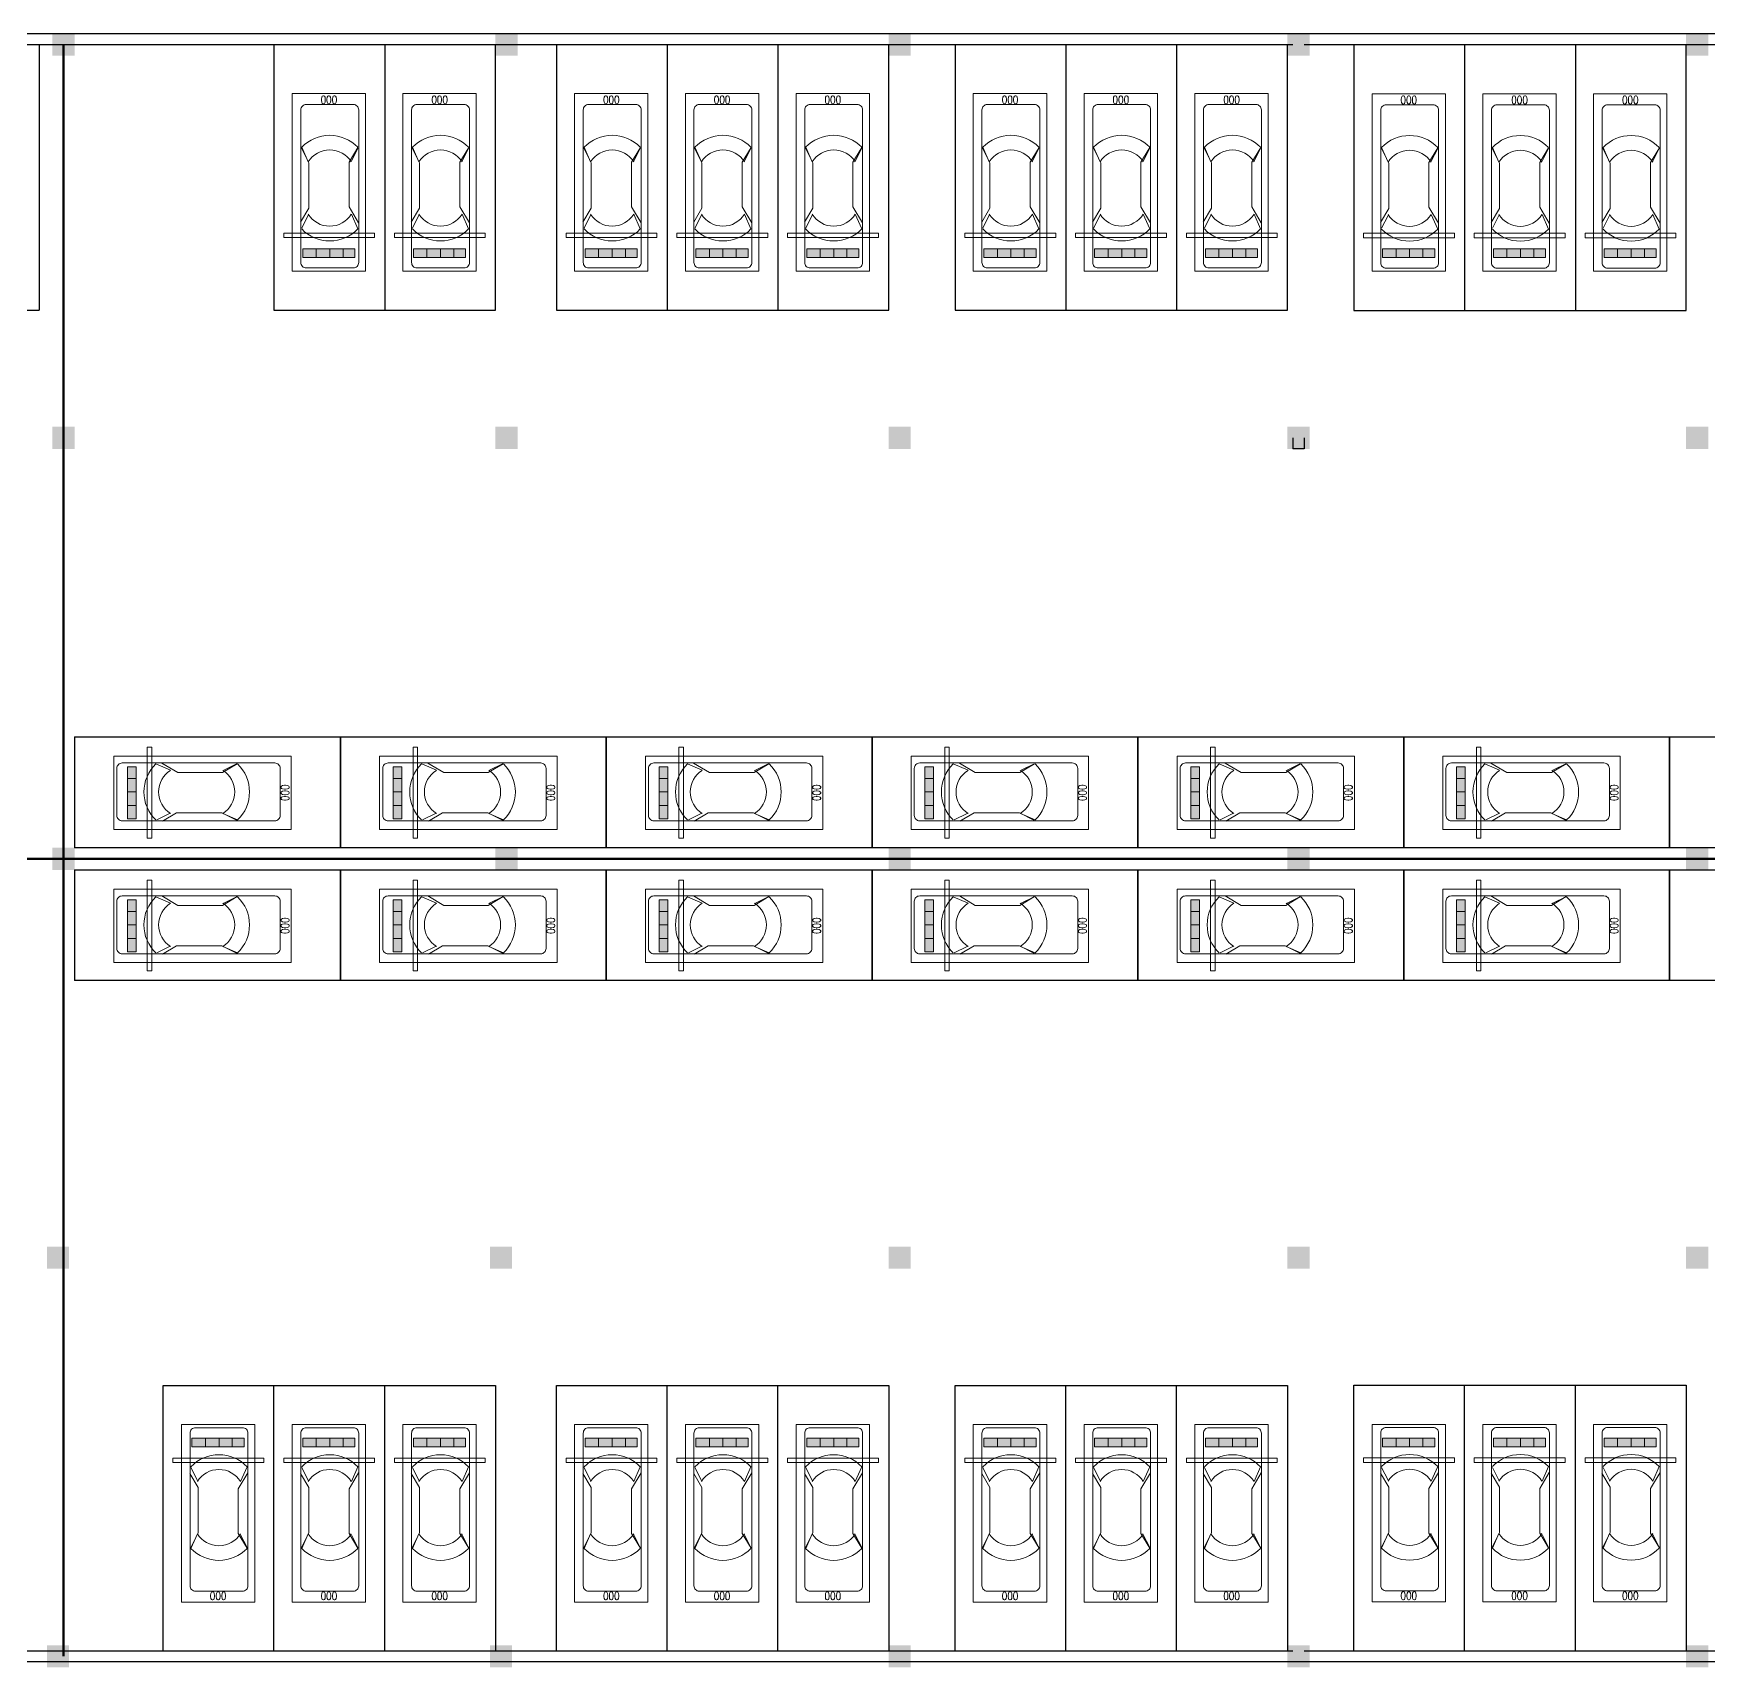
# Model space of a CAD drawing. Extents: x 5719244 to 11985375, y 1211094 to 3157953.
# Drawn here: x 11857361 to 11895169, y 3036740 to 3073615 of the extents above; entities that cross this region are included whole.
import ezdxf

# ---------------------------------------------------------------- set-up
doc = ezdxf.new("R2010")
doc.units = 0
doc.header["$LTSCALE"] = 500
doc.header["$MEASUREMENT"] = 0
doc.layers.get('0').update_dxf_attribs({"linetype": 'CONTINUOUS', "lineweight": 0})
for name, color, linetype, lineweight in [('A-car2', 35, 'CONTINUOUS', 9), ('COLUMN', 7, 'CONTINUOUS', 0), ('WALL', 255, 'CONTINUOUS', 30), ('墙-砼墙填充', 252, 'CONTINUOUS', 9), ('防烟分区', 1, 'CONTINUOUS', 100)]:
    doc.layers.add(name, color=color, linetype=linetype, lineweight=lineweight)
doc.layers.add('车位', color=255, linetype='CONTINUOUS')
doc.styles.get("Standard").update_dxf_attribs({"font": 'ROMAND', "width": 0.8})

# ---------------------------------------------------------------- blocks, each defined once
blk = doc.blocks.new('_FZH')
blk.add_solid([(-0.5, -0.5), (0.5, -0.5), (-0.5, 0.5), (0.5, 0.5)])
blk = doc.blocks.new('车位(有车挡车器）')
h = blk.add_hatch(color=2)
h.paths.add_polyline_path([(0.376, 6.16), (0.376, 5.839), (0.815, 5.839), (0.815, 6.16)])
h.paths.add_polyline_path([(1.813, 5.839), (1.813, 6.16), (1.308, 6.16), (1.308, 5.839)])
h = blk.add_hatch(color=256)
h.paths.add_polyline_path([(0.815, 6.16), (0.815, 5.839), (1.308, 5.839), (1.308, 6.16)])
h.paths.add_polyline_path([(1.813, 5.839), (2.312, 5.839), (2.312, 6.16), (1.813, 6.16)])
for p, q in [((0.376, 5.839), (0.376, 6.16)), ((0.376, 6.16), (2.312, 6.16)), ((2.312, 5.839), (0.376, 5.839)), ((0.815, 6.16), (0.815, 5.839)), ((1.308, 6.16), (1.308, 5.839)), ((1.813, 6.16), (1.813, 5.839)), ((2.312, 6.16), (2.312, 5.839))]:
    blk.add_line(p, q)
at = {"color": 140}
for p, q in [((0.267, 5.105), (0.506, 4.559)), ((2.35, 5.071), (2.111, 4.593)), ((0.267, 2.104), (0.506, 2.581)), ((2.35, 2.07), (2.111, 2.615))]:
    blk.add_line(p, q, dxfattribs=at)
at = {"color": 252}
blk.add_lwpolyline([(-0.02, 6.668), (2.705, 6.668), (2.705, 0.077), (-0.02, 0.077)], close=True, dxfattribs=at)
at = {"color": 140}
blk.add_lwpolyline([(0.233, 6.354, -0.414214), (0.433, 6.554), (2.184, 6.554, -0.414214), (2.384, 6.354), (2.384, 0.684, -0.414214), (2.184, 0.484), (0.433, 0.484, -0.414214), (0.233, 0.684)], format="xyb", close=True, dxfattribs=at)
for points in [[(0.236, 4.881), (0.592, 4.288), (0.592, 2.629), (0.259, 2.083)], [(2.395, 4.857), (2.087, 4.336), (2.087, 2.652), (2.372, 2.083)]]:
    blk.add_lwpolyline(points, dxfattribs=at)
for centre, radius, start, end in [((1.309, 4.107), 1.443, 43.79054, 136.20946), ((1.309, 4.055), 0.947, 32.13461, 147.86539), ((1.309, 3.119), 0.947, 212.13461, 327.86539), ((1.309, 3.068), 1.443, 223.79054, 316.20946)]:
    blk.add_arc(centre, radius, start, end, dxfattribs=at)
at = {"insert": (1.032, 0.456), "char_height": 0.3, "attachment_point": 1}
blk.add_mtext('000', dxfattribs=at)

msp = doc.modelspace()

# ---------------------------------------------------------------- linework, layer by layer
at = {"layer": 'A-car2'}
for p, q in [((11863008, 3069012.2), (11863008, 3069112.2)), ((11863008, 3069112.2), (11865058.5, 3069112.2)), ((11865058.5, 3069012.2), (11863008, 3069012.2)), ((11865058.5, 3069112.2), (11865058.5, 3069012.2)), ((11865508, 3069012.2), (11865508, 3069112.2)), ((11865508, 3069112.2), (11867558.5, 3069112.2)), ((11867558.5, 3069012.2), (11865508, 3069012.2)), ((11867558.5, 3069112.2), (11867558.5, 3069012.2)), ((11869383, 3069012.2), (11869383, 3069112.2)), ((11869383, 3069112.2), (11871433.5, 3069112.2)), ((11871433.5, 3069012.2), (11869383, 3069012.2)), ((11871433.5, 3069112.2), (11871433.5, 3069012.2)), ((11871883, 3069012.2), (11871883, 3069112.2)), ((11871883, 3069112.2), (11873933.5, 3069112.2)), ((11873933.5, 3069012.2), (11871883, 3069012.2)), ((11873933.5, 3069112.2), (11873933.5, 3069012.2)), ((11874383, 3069012.2), (11874383, 3069112.2)), ((11874383, 3069112.2), (11876433.5, 3069112.2)), ((11876433.5, 3069012.2), (11874383, 3069012.2)), ((11876433.5, 3069112.2), (11876433.5, 3069012.2)), ((11878383, 3069012.2), (11878383, 3069112.2)), ((11878383, 3069112.2), (11880433.5, 3069112.2)), ((11880433.5, 3069012.2), (11878383, 3069012.2)), ((11880433.5, 3069112.2), (11880433.5, 3069012.2)), ((11880883, 3069012.2), (11880883, 3069112.2)), ((11880883, 3069112.2), (11882933.5, 3069112.2)), ((11882933.5, 3069012.2), (11880883, 3069012.2)), ((11882933.5, 3069112.2), (11882933.5, 3069012.2)), ((11883383, 3069012.2), (11883383, 3069112.2)), ((11883383, 3069112.2), (11885433.5, 3069112.2)), ((11885433.5, 3069012.2), (11883383, 3069012.2)), ((11885433.5, 3069112.2), (11885433.5, 3069012.2)), ((11887383, 3069007.2), (11887383, 3069107.2)), ((11887383, 3069107.2), (11889433.5, 3069107.2)), ((11889433.5, 3069007.2), (11887383, 3069007.2)), ((11889433.5, 3069107.2), (11889433.5, 3069007.2)), ((11889883, 3069007.2), (11889883, 3069107.2)), ((11889883, 3069107.2), (11891933.5, 3069107.2)), ((11891933.5, 3069007.2), (11889883, 3069007.2)), ((11891933.5, 3069107.2), (11891933.5, 3069007.2)), ((11892383, 3069007.2), (11892383, 3069107.2)), ((11892383, 3069107.2), (11894433.5, 3069107.2)), ((11894433.5, 3069007.2), (11892383, 3069007.2)), ((11894433.5, 3069107.2), (11894433.5, 3069007.2)), ((11859930.5, 3057510.2), (11859930.5, 3055459.7)), ((11860030.5, 3057510.2), (11859930.5, 3057510.2)), ((11860030.5, 3055459.7), (11860030.5, 3057510.2)), ((11865930.5, 3057510.2), (11865930.5, 3055459.7)), ((11866030.5, 3057510.2), (11865930.5, 3057510.2)), ((11866030.5, 3055459.7), (11866030.5, 3057510.2)), ((11871930.5, 3057510.2), (11871930.5, 3055459.7)), ((11872030.5, 3057510.2), (11871930.5, 3057510.2)), ((11872030.5, 3055459.7), (11872030.5, 3057510.2)), ((11877930.5, 3057510.2), (11877930.5, 3055459.7)), ((11878030.5, 3057510.2), (11877930.5, 3057510.2)), ((11878030.5, 3055459.7), (11878030.5, 3057510.2)), ((11883930.5, 3057510.2), (11883930.5, 3055459.7)), ((11884030.5, 3057510.2), (11883930.5, 3057510.2)), ((11884030.5, 3055459.7), (11884030.5, 3057510.2)), ((11889930.5, 3057510.2), (11889930.5, 3055459.7)), ((11890030.5, 3057510.2), (11889930.5, 3057510.2)), ((11890030.5, 3055459.7), (11890030.5, 3057510.2)), ((11859930.5, 3055459.7), (11860030.5, 3055459.7)), ((11865930.5, 3055459.7), (11866030.5, 3055459.7)), ((11871930.5, 3055459.7), (11872030.5, 3055459.7)), ((11877930.5, 3055459.7), (11878030.5, 3055459.7)), ((11883930.5, 3055459.7), (11884030.5, 3055459.7)), ((11889930.5, 3055459.7), (11890030.5, 3055459.7)), ((11859930.5, 3054510.2), (11859930.5, 3052459.7)), ((11860030.5, 3054510.2), (11859930.5, 3054510.2)), ((11860030.5, 3052459.7), (11860030.5, 3054510.2)), ((11865930.5, 3054510.2), (11865930.5, 3052459.7)), ((11866030.5, 3054510.2), (11865930.5, 3054510.2)), ((11866030.5, 3052459.7), (11866030.5, 3054510.2)), ((11871930.5, 3054510.2), (11871930.5, 3052459.7)), ((11872030.5, 3054510.2), (11871930.5, 3054510.2)), ((11872030.5, 3052459.7), (11872030.5, 3054510.2)), ((11877930.5, 3054510.2), (11877930.5, 3052459.7)), ((11878030.5, 3054510.2), (11877930.5, 3054510.2)), ((11878030.5, 3052459.7), (11878030.5, 3054510.2)), ((11883930.5, 3054510.2), (11883930.5, 3052459.7)), ((11884030.5, 3054510.2), (11883930.5, 3054510.2)), ((11884030.5, 3052459.7), (11884030.5, 3054510.2)), ((11889930.5, 3054510.2), (11889930.5, 3052459.7)), ((11890030.5, 3054510.2), (11889930.5, 3054510.2)), ((11890030.5, 3052459.7), (11890030.5, 3054510.2)), ((11859930.5, 3052459.7), (11860030.5, 3052459.7)), ((11865930.5, 3052459.7), (11866030.5, 3052459.7)), ((11871930.5, 3052459.7), (11872030.5, 3052459.7)), ((11877930.5, 3052459.7), (11878030.5, 3052459.7)), ((11883930.5, 3052459.7), (11884030.5, 3052459.7)), ((11889930.5, 3052459.7), (11890030.5, 3052459.7)), ((11862558.5, 3041463.5), (11860508, 3041463.5)), ((11860508, 3041463.5), (11860508, 3041363.5)), ((11860508, 3041363.5), (11862558.5, 3041363.5)), ((11862558.5, 3041363.5), (11862558.5, 3041463.5)), ((11865058.5, 3041463.5), (11863008, 3041463.5)), ((11863008, 3041463.5), (11863008, 3041363.5)), ((11863008, 3041363.5), (11865058.5, 3041363.5)), ((11865058.5, 3041363.5), (11865058.5, 3041463.5)), ((11867558.5, 3041463.5), (11865508, 3041463.5)), ((11865508, 3041463.5), (11865508, 3041363.5)), ((11865508, 3041363.5), (11867558.5, 3041363.5)), ((11867558.5, 3041363.5), (11867558.5, 3041463.5)), ((11871433.5, 3041463.5), (11869383, 3041463.5)), ((11869383, 3041463.5), (11869383, 3041363.5)), ((11869383, 3041363.5), (11871433.5, 3041363.5)), ((11871433.5, 3041363.5), (11871433.5, 3041463.5)), ((11873933.5, 3041463.5), (11871883, 3041463.5)), ((11871883, 3041463.5), (11871883, 3041363.5)), ((11871883, 3041363.5), (11873933.5, 3041363.5)), ((11873933.5, 3041363.5), (11873933.5, 3041463.5)), ((11876433.5, 3041463.5), (11874383, 3041463.5)), ((11874383, 3041463.5), (11874383, 3041363.5)), ((11874383, 3041363.5), (11876433.5, 3041363.5)), ((11876433.5, 3041363.5), (11876433.5, 3041463.5)), ((11880433.5, 3041463.5), (11878383, 3041463.5)), ((11878383, 3041463.5), (11878383, 3041363.5)), ((11878383, 3041363.5), (11880433.5, 3041363.5)), ((11880433.5, 3041363.5), (11880433.5, 3041463.5)), ((11882933.5, 3041463.5), (11880883, 3041463.5)), ((11880883, 3041463.5), (11880883, 3041363.5)), ((11880883, 3041363.5), (11882933.5, 3041363.5)), ((11882933.5, 3041363.5), (11882933.5, 3041463.5)), ((11885433.5, 3041463.5), (11883383, 3041463.5)), ((11883383, 3041463.5), (11883383, 3041363.5)), ((11883383, 3041363.5), (11885433.5, 3041363.5)), ((11885433.5, 3041363.5), (11885433.5, 3041463.5)), ((11889433.5, 3041468.5), (11887383, 3041468.5)), ((11887383, 3041468.5), (11887383, 3041368.5)), ((11887383, 3041368.5), (11889433.5, 3041368.5)), ((11889433.5, 3041368.5), (11889433.5, 3041468.5)), ((11891933.5, 3041468.5), (11889883, 3041468.5)), ((11889883, 3041468.5), (11889883, 3041368.5)), ((11889883, 3041368.5), (11891933.5, 3041368.5)), ((11891933.5, 3041368.5), (11891933.5, 3041468.5)), ((11894433.5, 3041468.5), (11892383, 3041468.5)), ((11892383, 3041468.5), (11892383, 3041368.5)), ((11892383, 3041368.5), (11894433.5, 3041368.5)), ((11894433.5, 3041368.5), (11894433.5, 3041468.5))]:
    msp.add_line(p, q, dxfattribs=at)
at = {"layer": 'WALL'}
for p, q in [((11779938.7, 3073615.3), (11958384.6, 3073615.3)), ((11837663.7, 3073370.4), (11885788.7, 3073370.4)), ((11886038.7, 3073370.4), (11958143.7, 3073370.4)), ((11885788.7, 3064490.4), (11885788.7, 3064240.4)), ((11886038.7, 3064490.4), (11886038.7, 3064240.4)), ((11886038.7, 3064240.4), (11885788.7, 3064240.4)), ((11885788.7, 3037110.4), (11837663.7, 3037110.4)), ((11922263.7, 3037110.4), (11886038.7, 3037110.4)), ((11922638.7, 3036870.4), (11753068.7, 3036870.4))]:
    msp.add_line(p, q, dxfattribs=at)
at = {"layer": '车位', "ltscale": 3}
for p, q in [((11857488.7, 3073370.4), (11857488.7, 3067370.4)), ((11862788.7, 3073370.4), (11862788.7, 3067370.4)), ((11865288.7, 3073370.4), (11865288.7, 3067370.4)), ((11867788.7, 3067370.4), (11867788.7, 3073370.4)), ((11869163.7, 3073370.4), (11869163.7, 3067370.4)), ((11871663.7, 3073370.4), (11871663.7, 3067370.4)), ((11874163.7, 3073370.4), (11874163.7, 3067370.4)), ((11876663.7, 3067370.4), (11876663.7, 3073370.4)), ((11878163.7, 3073370.4), (11878163.7, 3067370.4)), ((11880663.7, 3073370.4), (11880663.7, 3067370.4)), ((11883163.7, 3073370.4), (11883163.7, 3067370.4)), ((11885663.7, 3067370.4), (11885663.7, 3073370.4)), ((11887163.7, 3073365.4), (11887163.7, 3067365.4)), ((11889663.7, 3073365.4), (11889663.7, 3067365.4)), ((11892163.7, 3073365.4), (11892163.7, 3067365.4)), ((11894663.7, 3067365.4), (11894663.7, 3073365.4)), ((11854988.7, 3067370.4), (11857488.7, 3067370.4)), ((11862788.7, 3067370.4), (11865288.7, 3067370.4)), ((11865288.7, 3067370.4), (11867788.7, 3067370.4)), ((11869163.7, 3067370.4), (11871663.7, 3067370.4)), ((11871663.7, 3067370.4), (11874163.7, 3067370.4)), ((11874163.7, 3067370.4), (11876663.7, 3067370.4)), ((11878163.7, 3067370.4), (11880663.7, 3067370.4)), ((11880663.7, 3067370.4), (11883163.7, 3067370.4)), ((11883163.7, 3067370.4), (11885663.7, 3067370.4)), ((11887163.7, 3067365.4), (11889663.7, 3067365.4)), ((11889663.7, 3067365.4), (11892163.7, 3067365.4)), ((11892163.7, 3067365.4), (11894663.7, 3067365.4)), ((11858288.7, 3057740.4), (11858288.7, 3055240.4)), ((11858288.7, 3057740.4), (11864288.7, 3057740.4)), ((11864288.7, 3057740.4), (11864288.7, 3055240.4)), ((11864288.7, 3057740.4), (11870288.7, 3057740.4)), ((11864288.7, 3055240.4), (11864288.7, 3057740.4)), ((11870288.7, 3057740.4), (11870288.7, 3055240.4)), ((11870288.7, 3057740.4), (11876288.7, 3057740.4)), ((11870288.7, 3055240.4), (11870288.7, 3057740.4)), ((11876288.7, 3057740.4), (11876288.7, 3055240.4)), ((11876288.7, 3057740.4), (11882288.7, 3057740.4)), ((11876288.7, 3055240.4), (11876288.7, 3057740.4)), ((11882288.7, 3057740.4), (11882288.7, 3055240.4)), ((11882288.7, 3057740.4), (11888288.7, 3057740.4)), ((11882288.7, 3055240.4), (11882288.7, 3057740.4)), ((11888288.7, 3057740.4), (11888288.7, 3055240.4)), ((11888288.7, 3057740.4), (11894288.7, 3057740.4)), ((11888288.7, 3055240.4), (11888288.7, 3057740.4)), ((11894288.7, 3057740.4), (11894288.7, 3055240.4)), ((11894288.7, 3057740.4), (11900288.7, 3057740.4)), ((11894288.7, 3055240.4), (11894288.7, 3057740.4)), ((11864288.7, 3055240.4), (11858288.7, 3055240.4)), ((11870288.7, 3055240.4), (11864288.7, 3055240.4)), ((11876288.7, 3055240.4), (11870288.7, 3055240.4)), ((11882288.7, 3055240.4), (11876288.7, 3055240.4)), ((11888288.7, 3055240.4), (11882288.7, 3055240.4)), ((11894288.7, 3055240.4), (11888288.7, 3055240.4)), ((11900288.7, 3055240.4), (11894288.7, 3055240.4)), ((11858288.7, 3054740.4), (11858288.7, 3052240.4)), ((11858288.7, 3054740.4), (11864288.7, 3054740.4)), ((11864288.7, 3054740.4), (11864288.7, 3052240.4)), ((11864288.7, 3054740.4), (11870288.7, 3054740.4)), ((11864288.7, 3052240.4), (11864288.7, 3054740.4)), ((11870288.7, 3054740.4), (11870288.7, 3052240.4)), ((11870288.7, 3054740.4), (11876288.7, 3054740.4)), ((11870288.7, 3052240.4), (11870288.7, 3054740.4)), ((11876288.7, 3054740.4), (11876288.7, 3052240.4)), ((11876288.7, 3054740.4), (11882288.7, 3054740.4)), ((11876288.7, 3052240.4), (11876288.7, 3054740.4)), ((11882288.7, 3054740.4), (11882288.7, 3052240.4)), ((11882288.7, 3054740.4), (11888288.7, 3054740.4)), ((11882288.7, 3052240.4), (11882288.7, 3054740.4)), ((11888288.7, 3054740.4), (11888288.7, 3052240.4)), ((11888288.7, 3054740.4), (11894288.7, 3054740.4)), ((11888288.7, 3052240.4), (11888288.7, 3054740.4)), ((11894288.7, 3054740.4), (11894288.7, 3052240.4)), ((11894288.7, 3054740.4), (11900288.7, 3054740.4)), ((11894288.7, 3052240.4), (11894288.7, 3054740.4)), ((11864288.7, 3052240.4), (11858288.7, 3052240.4)), ((11870288.7, 3052240.4), (11864288.7, 3052240.4)), ((11876288.7, 3052240.4), (11870288.7, 3052240.4)), ((11882288.7, 3052240.4), (11876288.7, 3052240.4)), ((11888288.7, 3052240.4), (11882288.7, 3052240.4)), ((11894288.7, 3052240.4), (11888288.7, 3052240.4)), ((11900288.7, 3052240.4), (11894288.7, 3052240.4)), ((11860288.7, 3037105.4), (11860288.7, 3043105.4)), ((11860288.7, 3043105.4), (11862788.7, 3043105.4)), ((11862788.7, 3037105.4), (11862788.7, 3043105.4)), ((11862788.7, 3043105.4), (11865288.7, 3043105.4)), ((11865288.7, 3037105.4), (11865288.7, 3043105.4)), ((11865288.7, 3043105.4), (11867788.7, 3043105.4)), ((11867788.7, 3043105.4), (11867788.7, 3037105.4)), ((11869163.7, 3037105.4), (11869163.7, 3043105.4)), ((11869163.7, 3043105.4), (11871663.7, 3043105.4)), ((11871663.7, 3037105.4), (11871663.7, 3043105.4)), ((11871663.7, 3043105.4), (11874163.7, 3043105.4)), ((11874163.7, 3037105.4), (11874163.7, 3043105.4)), ((11874163.7, 3043105.4), (11876663.7, 3043105.4)), ((11876663.7, 3043105.4), (11876663.7, 3037105.4)), ((11878163.7, 3037105.4), (11878163.7, 3043105.4)), ((11878163.7, 3043105.4), (11880663.7, 3043105.4)), ((11880663.7, 3037105.4), (11880663.7, 3043105.4)), ((11880663.7, 3043105.4), (11883163.7, 3043105.4)), ((11883163.7, 3037105.4), (11883163.7, 3043105.4)), ((11883163.7, 3043105.4), (11885663.7, 3043105.4)), ((11885663.7, 3043105.4), (11885663.7, 3037105.4)), ((11887163.7, 3037110.4), (11887163.7, 3043110.4)), ((11887163.7, 3043110.4), (11889663.7, 3043110.4)), ((11889663.7, 3037110.4), (11889663.7, 3043110.4)), ((11889663.7, 3043110.4), (11892163.7, 3043110.4)), ((11892163.7, 3037110.4), (11892163.7, 3043110.4)), ((11892163.7, 3043110.4), (11894663.7, 3043110.4)), ((11894663.7, 3043110.4), (11894663.7, 3037110.4)), ((11857663.7, 3037110.4), (11851663.7, 3037110.4)), ((11864163.7, 3037110.4), (11858163.7, 3037110.4)), ((11885663.7, 3037110.4), (11879663.7, 3037110.4)), ((11892163.7, 3037110.4), (11886163.7, 3037110.4))]:
    msp.add_line(p, q, dxfattribs=at)
at = {"layer": '防烟分区', "ltscale": 3}
for p, q in [((11858038.7, 3073370.4), (11858038.7, 3036996.4)), ((11858038.7, 3054990.4), (11759246.6, 3054990.4)), ((11858038.7, 3054990.4), (11958143.7, 3054990.4))]:
    msp.add_line(p, q, dxfattribs=at)

# ---------------------------------------------------------------- block references
at = {"layer": 'COLUMN', "xscale": 500, "yscale": 500, "zscale": 500}
for p in [(11858038.7, 3073365.4), (11868038.7, 3073365.4), (11876913.7, 3073365.4), (11885913.7, 3073365.4), (11894913.7, 3073365.4), (11858038.7, 3064490.4), (11868038.7, 3064490.4), (11876913.7, 3064490.4), (11885913.7, 3064490.4), (11894913.7, 3064490.4), (11858038.7, 3054990.4), (11868038.7, 3054990.4), (11876913.7, 3054990.4), (11885913.7, 3054990.4), (11894913.7, 3054990.4), (11857913.7, 3045990.4), (11867913.7, 3045990.4), (11876913.7, 3045990.4), (11885913.7, 3045990.4), (11894913.7, 3045990.4), (11857913.7, 3036990.4), (11867913.7, 3036990.4), (11876913.7, 3036990.4), (11885913.7, 3036990.4), (11894913.7, 3036990.4)]:
    msp.add_blockref('_FZH', p, dxfattribs=at)
at = {"layer": '墙-砼墙填充', "color": 0, "ltscale": 0.5, "yscale": 607.5, "zscale": 607.5}
for p, xscale, rotation in [((11864842.9, 3072306), 607.5, 179.9999999999999), ((11867342.9, 3072306), 607.5, 179.9999999999999), ((11871217.9, 3072306), 607.5, 179.9999999999999), ((11873717.9, 3072306), 607.5, 179.9999999999999), ((11876217.9, 3072306), 607.5, 179.9999999999999), ((11880217.9, 3072306), 607.5, 179.9999999999999), ((11882717.9, 3072306), 607.5, 179.9999999999999), ((11885217.9, 3072306), 607.5, 179.9999999999999), ((11889217.9, 3072301), 607.5, 179.9999999999999), ((11891717.9, 3072301), 607.5, 179.9999999999999), ((11894217.9, 3072301), 607.5, 179.9999999999999), ((11863224.3, 3057294.5), -607.5, 90), ((11869224.3, 3057294.5), -607.5, 90), ((11875224.3, 3057294.5), -607.5, 90), ((11881224.3, 3057294.5), -607.5, 90), ((11887224.3, 3057294.5), -607.5, 90), ((11893224.3, 3057294.5), -607.5, 90), ((11863224.3, 3054294.5), -607.5, 90), ((11869224.3, 3054294.5), -607.5, 90), ((11875224.3, 3054294.5), -607.5, 90), ((11881224.3, 3054294.5), -607.5, 90), ((11887224.3, 3054294.5), -607.5, 90), ((11893224.3, 3054294.5), -607.5, 90)]:
    msp.add_blockref('车位(有车挡车器）', p, dxfattribs=dict(at, xscale=xscale, rotation=rotation))
at = {"layer": '墙-砼墙填充', "color": 0, "ltscale": 0.5, "xscale": -607.5, "yscale": 607.5, "zscale": 607.5}
for p in [(11862342.9, 3038169.8), (11864842.9, 3038169.8), (11867342.9, 3038169.8), (11871217.9, 3038169.8), (11873717.9, 3038169.8), (11876217.9, 3038169.8), (11880217.9, 3038169.8), (11882717.9, 3038169.8), (11885217.9, 3038169.8), (11889217.9, 3038174.8), (11891717.9, 3038174.8), (11894217.9, 3038174.8)]:
    msp.add_blockref('车位(有车挡车器）', p, dxfattribs=at)

doc.saveas('drawing.dxf')
